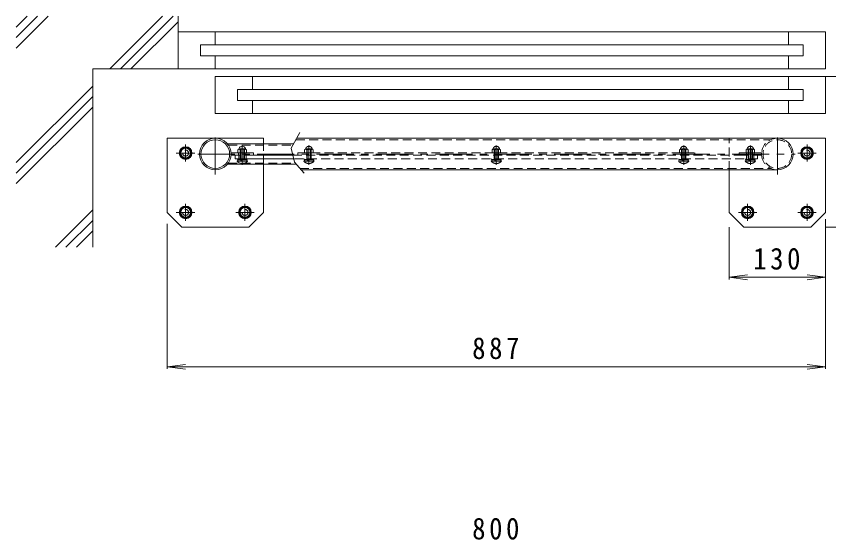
# Model space of a CAD drawing. Units: millimetres at full size, sheet at 1:10. Extents: x -824 to 1844, y -1369 to 1156.
# Drawn here: x -779 to 316, y 450 to 1156 of the extents above; entities that cross this region are included whole.
import ezdxf

# ---------------------------------------------------------------- set-up
doc = ezdxf.new("R2010")
doc.units = ezdxf.units.MM
doc.header["$LTSCALE"] = 10
for name, pattern in [('CHAIN1', [8, 5, -1, 1, -1]), ('DASHED1', [1.8, 1.2, -0.6]), ('DOUBLE_CHAIN1', [8.8, 5, -1, 0.6, -0.6, 0.6, -1])]:
    doc.linetypes.add(name, pattern=pattern)
for name, color, linetype, lineweight in [('0-0_通り芯', 4, 'Continuous', 9), ('0-1_躯体', 3, 'CHAIN1', 9), ('0-2_仕上', 6, 'Continuous', 5), ('0-4_その他', 7, 'Continuous', 9), ('0-5_寸法', 2, 'Continuous', 9), ('0-9', 2, 'Continuous', 9), ('0-A', 2, 'Continuous', 9), ('0-B', 2, 'Continuous', 9), ('0-E', 7, 'Continuous', 9), ('0-F', 7, 'Continuous', 9)]:
    doc.layers.add(name, color=color, linetype=linetype, lineweight=lineweight)
doc.styles.add('ＭＳ ゴシック', font='')
doc.styles.get('ＭＳ ゴシック').set_extended_font_data('MS Gothic')

msp = doc.modelspace()

# ---------------------------------------------------------------- linework, layer by layer
at = {"layer": '0-0_通り芯', "linetype": 'CHAIN1'}
for p, q in [((-510.43, 942.18), (-510.43, 1000.75)), ((246.87, 942.18), (246.87, 997.9)), ((-550.43, 982.72), (-550.43, 959.72)), ((286.87, 982.72), (286.87, 959.72)), ((-537.93, 971.22), (-562.94, 971.22)), ((-533.93, 969.87), (270.66, 969.87)), ((299.37, 971.22), (274.36, 971.22)), ((-550.43, 902.72), (-550.43, 879.72)), ((-470.43, 902.72), (-470.43, 879.72)), ((206.87, 902.72), (206.87, 879.72)), ((286.87, 902.72), (286.87, 879.72)), ((-537.93, 891.22), (-562.94, 891.22)), ((-457.93, 891.22), (-482.94, 891.22)), ((219.37, 891.22), (194.36, 891.22)), ((299.37, 891.22), (274.36, 891.22))]:
    msp.add_line(p, q, dxfattribs=at)
at = {"layer": '0-0_通り芯'}
for p, q in [((-575.43, 891.22), (-575.43, 991.22)), ((-445.43, 991.22), (-575.43, 991.22)), ((-445.43, 983.47), (-445.43, 991.22)), ((-400.76, 991.22), (311.87, 991.22)), ((311.87, 891.22), (311.87, 991.22)), ((-493.97, 983.47), (-404.99, 983.47)), ((-493.97, 956.27), (-401.39, 956.27)), ((-445.43, 891.22), (-445.43, 956.27)), ((-394.65, 948.52), (246.87, 948.52)), ((181.87, 891.22), (181.87, 948.52)), ((-575.43, 891.22), (-555.43, 871.22)), ((-465.43, 871.22), (-445.43, 891.22)), ((201.87, 871.22), (181.87, 891.22)), ((311.87, 891.22), (291.87, 871.22)), ((-465.43, 871.22), (-555.43, 871.22)), ((201.87, 871.22), (291.87, 871.22))]:
    msp.add_line(p, q, dxfattribs=at)
at = {"layer": '0-0_通り芯', "linetype": 'DASHED1'}
for p, q in [((-401.85, 989.22), (237.85, 989.22)), ((181.87, 948.52), (181.87, 991.22)), ((-492.84, 981.97), (-405.8, 981.97)), ((-445.43, 956.27), (-445.43, 983.47)), ((-492.84, 957.77), (-402.69, 957.77)), ((-396.39, 950.52), (237.85, 950.52))]:
    msp.add_line(p, q, dxfattribs=at)
at = {"layer": '0-0_通り芯'}
for radius in [21.35, 19.35]:
    msp.add_circle((-510.43, 969.87), radius, dxfattribs=at)
at = {"layer": '0-0_通り芯', "linetype": 'DASHED1'}
msp.add_circle((246.87, 969.87), 19.35, dxfattribs=at)
msp.add_arc((246.87, 969.87), 21.35, 90, 270, dxfattribs=at)
at = {"layer": '0-0_通り芯'}
msp.add_arc((246.87, 969.87), 21.35, 270, 90, dxfattribs=at)
at = {"layer": '0-1_躯体'}
for p, q in [((-474.08, 955.53), (-474.08, 981.21)), ((-384.28, 955.53), (-384.28, 981.21)), ((-131.78, 955.53), (-131.78, 981.21)), ((120.72, 955.53), (120.72, 981.21)), ((210.52, 955.53), (210.52, 981.21))]:
    msp.add_line(p, q, dxfattribs=at)
at = {"layer": '0-1_躯体', "linetype": 'Continuous'}
for p, q in [((-489.08, 968.37), (-477.08, 968.37)), ((-479.08, 968.37), (-479.08, 971.37)), ((-471.08, 968.37), (-459.08, 968.37)), ((-469.08, 968.37), (-469.08, 971.37)), ((-459.08, 968.37), (-459.08, 971.37))]:
    msp.add_line(p, q, dxfattribs=at)
at = {"layer": '0-1_躯体', "linetype": 'DASHED1'}
for p, q in [((135.72, 968.37), (135.72, 971.37)), ((195.52, 968.37), (195.52, 971.37)), ((207.52, 968.37), (195.52, 968.37)), ((205.52, 968.37), (205.52, 971.37)), ((225.52, 968.37), (213.52, 968.37)), ((215.52, 968.37), (215.52, 971.37))]:
    msp.add_line(p, q, dxfattribs=at)
at = {"layer": '0-1_躯体', "linetype": 'Continuous'}
msp.add_lwpolyline([(-489.08, 968.37), (-489.08, 971.37), (-459.08, 971.37)], dxfattribs=at)
at = {"layer": '0-1_躯体', "linetype": 'DASHED1'}
for points in [[(-399.28, 968.37), (-399.28, 971.37), (135.72, 971.37)], [(225.52, 968.37), (225.52, 971.37), (195.52, 971.37)]]:
    msp.add_lwpolyline(points, dxfattribs=at)
at = {"layer": '0-2_仕上'}
for p, q in [((-483.78, 963.37), (-483.78, 968.37)), ((-483.78, 963.37), (-404.73, 963.37)), ((-478.78, 963.37), (-478.78, 968.37)), ((-468.78, 963.37), (-468.78, 968.37)), ((-459.08, 968.37), (-405.94, 968.37))]:
    msp.add_line(p, q, dxfattribs=at)
at = {"layer": '0-2_仕上', "linetype": 'DASHED1'}
for p, q in [((-405.94, 968.37), (195.52, 968.37)), ((220.22, 963.37), (-404.73, 963.37)), ((205.22, 963.37), (205.22, 968.37)), ((215.22, 963.37), (215.22, 968.37)), ((220.22, 963.37), (220.22, 968.37))]:
    msp.add_line(p, q, dxfattribs=at)
at = {"layer": '0-4_その他'}
for p, q in [((-575.43, 680.14), (-575.43, 875.81)), ((311.87, 680.14), (311.87, 882.05)), ((181.87, 800.8), (181.87, 871.22)), ((454.87, 871.22), (311.87, 871.22)), ((181.87, 803.8), (206.65, 807.06)), ((181.87, 803.8), (311.87, 803.8)), ((181.87, 803.8), (206.65, 800.54)), ((311.87, 803.8), (287.08, 807.06)), ((311.87, 803.8), (287.08, 800.54)), ((-575.43, 683.14), (-550.65, 686.4)), ((-575.43, 683.14), (-550.65, 679.88)), ((-575.43, 683.14), (311.87, 683.14)), ((311.87, 683.14), (287.08, 686.4)), ((311.87, 683.14), (287.08, 679.88))]:
    msp.add_line(p, q, dxfattribs=at)
at = {"layer": '0-5_寸法', "color": 7, "linetype": 'DOUBLE_CHAIN1'}
msp.add_line((311.87, 1074.61), (767.73, 1074.61), dxfattribs=at)
at = {"layer": '0-9'}
for centre, radius in [((-550.43, 971.22), 8.5), ((-550.43, 971.22), 7.7), ((286.87, 971.22), 8.5), ((286.87, 971.22), 7.7), ((-550.43, 891.22), 8.5), ((-550.43, 891.22), 7.7), ((-470.43, 891.22), 8.5), ((-470.43, 891.22), 7.7), ((206.87, 891.22), 8.5), ((206.87, 891.22), 7.7), ((286.87, 891.22), 8.5), ((286.87, 891.22), 7.7)]:
    msp.add_circle(centre, radius, dxfattribs=at)
at = {"layer": '0-A'}
for p, q in [((-478.58, 976.52), (-479.86, 975.79)), ((-479.86, 975.79), (-479.86, 971.94)), ((-478.85, 976.37), (-469.31, 976.37)), ((-478.33, 976.96), (-478.33, 977.34)), ((-476.97, 975.79), (-476.97, 971.94)), ((-471.2, 975.79), (-471.2, 971.94)), ((-469.83, 977.34), (-469.83, 976.96)), ((-469.58, 976.52), (-468.31, 975.79)), ((-468.31, 975.79), (-468.31, 971.94)), ((-478.85, 971.37), (-479.86, 971.94)), ((-477.08, 963.37), (-477.08, 971.37)), ((-476.21, 963.37), (-476.21, 971.37)), ((-471.95, 963.37), (-471.95, 971.37)), ((-471.08, 963.37), (-471.08, 971.37)), ((-469.31, 971.37), (-468.31, 971.94)), ((-467.58, 962.37), (-467.58, 963.37)), ((-481.08, 960.87), (-481.08, 960.45)), ((-467.08, 960.87), (-481.08, 960.87)), ((-480.18, 960.87), (-480.18, 962.37)), ((-476.08, 960.87), (-476.08, 962.37)), ((-475.08, 960.87), (-475.08, 962.37)), ((-473.6, 957.8), (-474.56, 957.8)), ((-474.56, 957.18), (-474.56, 957.8)), ((-473.6, 957.18), (-473.6, 957.8)), ((-467.98, 960.87), (-467.98, 962.37))]:
    msp.add_line(p, q, dxfattribs=at)
at = {"layer": '0-A', "linetype": 'DASHED1'}
for p, q in [((-471.08, 976.87), (-477.08, 976.87)), ((-477.08, 971.37), (-477.08, 976.87)), ((-476.21, 971.37), (-476.21, 976.87)), ((-471.95, 971.37), (-471.95, 976.87)), ((-471.08, 971.37), (-471.08, 976.87)), ((-388.78, 976.52), (-390.06, 975.79)), ((-390.06, 975.79), (-390.06, 971.94)), ((-389.05, 976.37), (-379.51, 976.37)), ((-388.53, 976.96), (-388.53, 977.34)), ((-381.28, 976.87), (-387.28, 976.87)), ((-387.28, 963.37), (-387.28, 976.87)), ((-387.17, 975.79), (-387.17, 971.94)), ((-386.41, 963.37), (-386.41, 976.87)), ((-382.15, 963.37), (-382.15, 976.87)), ((-381.4, 975.79), (-381.4, 971.94)), ((-381.28, 963.37), (-381.28, 976.87)), ((-380.03, 977.34), (-380.03, 976.96)), ((-379.78, 976.52), (-378.51, 975.79)), ((-378.51, 975.79), (-378.51, 971.94)), ((-136.28, 976.52), (-137.56, 975.79)), ((-137.56, 975.79), (-137.56, 971.94)), ((-136.55, 976.37), (-127.01, 976.37)), ((-136.03, 976.96), (-136.03, 977.34)), ((-128.78, 976.87), (-134.78, 976.87)), ((-134.78, 963.37), (-134.78, 976.87)), ((-134.67, 975.79), (-134.67, 971.94)), ((-133.91, 963.37), (-133.91, 976.87)), ((-129.65, 963.37), (-129.65, 976.87)), ((-128.9, 975.79), (-128.9, 971.94)), ((-128.78, 963.37), (-128.78, 976.87)), ((-127.53, 977.34), (-127.53, 976.96)), ((-127.28, 976.52), (-126.01, 975.79)), ((-126.01, 975.79), (-126.01, 971.94)), ((116.22, 976.52), (114.94, 975.79)), ((114.94, 975.79), (114.94, 971.94)), ((115.95, 976.37), (125.49, 976.37)), ((116.47, 976.96), (116.47, 977.34)), ((123.72, 976.87), (117.72, 976.87)), ((117.72, 963.37), (117.72, 976.87)), ((117.83, 975.79), (117.83, 971.94)), ((118.59, 963.37), (118.59, 976.87)), ((122.85, 963.37), (122.85, 976.87)), ((123.6, 975.79), (123.6, 971.94)), ((123.72, 963.37), (123.72, 976.87)), ((124.97, 977.34), (124.97, 976.96)), ((125.22, 976.52), (126.49, 975.79)), ((126.49, 975.79), (126.49, 971.94)), ((206.02, 976.52), (204.74, 975.79)), ((204.74, 975.79), (204.74, 971.94)), ((205.75, 976.37), (215.29, 976.37)), ((206.27, 976.96), (206.27, 977.34)), ((213.52, 976.87), (207.52, 976.87)), ((207.52, 963.37), (207.52, 976.87)), ((207.63, 975.79), (207.63, 971.94)), ((208.39, 963.37), (208.39, 976.87)), ((212.65, 963.37), (212.65, 976.87)), ((213.4, 975.79), (213.4, 971.94)), ((213.52, 963.37), (213.52, 976.87)), ((214.77, 977.34), (214.77, 976.96)), ((215.02, 976.52), (216.29, 975.79)), ((216.29, 975.79), (216.29, 971.94)), ((-389.05, 971.37), (-390.06, 971.94)), ((-379.51, 971.37), (-378.51, 971.94)), ((-377.78, 962.37), (-377.78, 963.37)), ((-136.55, 971.37), (-137.56, 971.94)), ((-127.01, 971.37), (-126.01, 971.94)), ((-125.28, 962.37), (-125.28, 963.37)), ((115.95, 971.37), (114.94, 971.94)), ((125.49, 971.37), (126.49, 971.94)), ((127.22, 962.37), (127.22, 963.37)), ((205.75, 971.37), (204.74, 971.94)), ((215.29, 971.37), (216.29, 971.94)), ((217.02, 962.37), (217.02, 963.37)), ((-391.28, 960.87), (-391.28, 960.45)), ((-377.28, 960.87), (-391.28, 960.87)), ((-390.38, 960.87), (-390.38, 962.37)), ((-386.28, 960.87), (-386.28, 962.37)), ((-385.28, 960.87), (-385.28, 962.37)), ((-383.8, 957.8), (-384.76, 957.8)), ((-384.76, 957.18), (-384.76, 957.8)), ((-383.8, 957.18), (-383.8, 957.8)), ((-378.18, 960.87), (-378.18, 962.37)), ((-138.78, 960.87), (-138.78, 960.45)), ((-124.78, 960.87), (-138.78, 960.87)), ((-137.88, 960.87), (-137.88, 962.37)), ((-133.78, 960.87), (-133.78, 962.37)), ((-132.78, 960.87), (-132.78, 962.37)), ((-131.3, 957.8), (-132.26, 957.8)), ((-132.26, 957.18), (-132.26, 957.8)), ((-131.3, 957.18), (-131.3, 957.8)), ((-125.68, 960.87), (-125.68, 962.37)), ((113.72, 960.87), (113.72, 960.45)), ((127.72, 960.87), (113.72, 960.87)), ((114.62, 960.87), (114.62, 962.37)), ((118.72, 960.87), (118.72, 962.37)), ((119.72, 960.87), (119.72, 962.37)), ((121.2, 957.8), (120.24, 957.8)), ((120.24, 957.18), (120.24, 957.8)), ((121.2, 957.18), (121.2, 957.8)), ((126.82, 960.87), (126.82, 962.37)), ((203.52, 960.87), (203.52, 960.45)), ((217.52, 960.87), (203.52, 960.87)), ((204.42, 960.87), (204.42, 962.37)), ((208.52, 960.87), (208.52, 962.37)), ((209.52, 960.87), (209.52, 962.37)), ((211, 957.8), (210.04, 957.8)), ((210.04, 957.18), (210.04, 957.8)), ((211, 957.18), (211, 957.8)), ((216.62, 960.87), (216.62, 962.37))]:
    msp.add_line(p, q, dxfattribs=at)
at = {"layer": '0-A'}
for points in [[(-467.58, 962.37), (-480.58, 962.37), (-480.58, 963.37)], [(-467.08, 960.87), (-467.08, 960.45), (-481.08, 960.45)]]:
    msp.add_lwpolyline(points, dxfattribs=at)
at = {"layer": '0-A', "linetype": 'DASHED1'}
for points in [[(-377.78, 962.37), (-390.78, 962.37), (-390.78, 963.37)], [(-125.28, 962.37), (-138.28, 962.37), (-138.28, 963.37)], [(127.22, 962.37), (114.22, 962.37), (114.22, 963.37)], [(217.02, 962.37), (204.02, 962.37), (204.02, 963.37)], [(-377.28, 960.87), (-377.28, 960.45), (-391.28, 960.45)], [(-124.78, 960.87), (-124.78, 960.45), (-138.78, 960.45)], [(127.72, 960.87), (127.72, 960.45), (113.72, 960.45)], [(217.52, 960.87), (217.52, 960.45), (203.52, 960.45)]]:
    msp.add_lwpolyline(points, dxfattribs=at)
at = {"layer": '0-A'}
for centre, radius, start, end in [((-478.85, 973.01), 3.36, 55.84544, 90), ((-478.83, 976.96), 0.5, 300.0011, 0), ((-474.08, 975.87), 4.5, 19.18785, 160.81424), ((-474.08, 968.88), 7.49, 67.32349, 112.67651), ((-469.31, 973.01), 3.36, 90, 124.15456), ((-469.33, 976.96), 0.5, 180, 239.9989), ((-478.85, 974.72), 3.36, 270, 304.15456), ((-474.08, 978.85), 7.49, 247.32349, 292.67651), ((-469.31, 974.72), 3.36, 235.84544, 270), ((-474.08, 966.27), 9.1, 219.71515, 266.98228), ((-474.08, 966.27), 9.1, 273.01741, 320.28485)]:
    msp.add_arc(centre, radius, start, end, dxfattribs=at)
at = {"layer": '0-A', "linetype": 'DASHED1'}
for centre, radius, start, end in [((-389.05, 973.01), 3.36, 55.84544, 90), ((-389.03, 976.96), 0.5, 300.0011, 0), ((-384.28, 975.87), 4.5, 19.18785, 160.81424), ((-384.28, 968.88), 7.49, 67.32349, 112.67651), ((-379.51, 973.01), 3.36, 90, 124.15456), ((-379.53, 976.96), 0.5, 180, 239.9989), ((-136.55, 973.01), 3.36, 55.84544, 90), ((-136.53, 976.96), 0.5, 300.0011, 0), ((-131.78, 975.87), 4.5, 19.18785, 160.81424), ((-131.78, 968.88), 7.49, 67.32349, 112.67651), ((-127.01, 973.01), 3.36, 90, 124.15456), ((-127.03, 976.96), 0.5, 180, 239.9989), ((115.95, 973.01), 3.36, 55.84544, 90), ((115.97, 976.96), 0.5, 300.0011, 0), ((120.72, 975.87), 4.5, 19.18785, 160.81424), ((120.72, 968.88), 7.49, 67.32349, 112.67651), ((125.49, 973.01), 3.36, 90, 124.15456), ((125.47, 976.96), 0.5, 180, 239.9989), ((205.75, 973.01), 3.36, 55.84544, 90), ((205.77, 976.96), 0.5, 300.0011, 0), ((210.52, 975.87), 4.5, 19.18785, 160.81424), ((210.52, 968.88), 7.49, 67.32349, 112.67651), ((215.29, 973.01), 3.36, 90, 124.15456), ((215.27, 976.96), 0.5, 180, 239.9989), ((-389.05, 974.72), 3.36, 270, 304.15456), ((-384.28, 978.85), 7.49, 247.32349, 292.67651), ((-379.51, 974.72), 3.36, 235.84544, 270), ((-136.55, 974.72), 3.36, 270, 304.15456), ((-131.78, 978.85), 7.49, 247.32349, 292.67651), ((-127.01, 974.72), 3.36, 235.84544, 270), ((115.95, 974.72), 3.36, 270, 304.15456), ((120.72, 978.85), 7.49, 247.32349, 292.67651), ((125.49, 974.72), 3.36, 235.84544, 270), ((205.75, 974.72), 3.36, 270, 304.15456), ((210.52, 978.85), 7.49, 247.32349, 292.67651), ((215.29, 974.72), 3.36, 235.84544, 270), ((-384.28, 966.27), 9.1, 219.71515, 266.98228), ((-384.28, 966.27), 9.1, 273.01741, 320.28485), ((-131.78, 966.27), 9.1, 219.71515, 266.98228), ((-131.78, 966.27), 9.1, 273.01741, 320.28485), ((120.72, 966.27), 9.1, 219.71515, 266.98228), ((120.72, 966.27), 9.1, 273.01741, 320.28485), ((210.52, 966.27), 9.1, 219.71515, 266.98228), ((210.52, 966.27), 9.1, 273.01741, 320.28485)]:
    msp.add_arc(centre, radius, start, end, dxfattribs=at)
at = {"layer": '0-B'}
msp.add_line((-546.68, 977.72), (-554.19, 977.72), dxfattribs=at)
for points in [[(-554.19, 977.72), (-557.94, 971.22), (-554.19, 964.72), (-546.68, 964.72)], [(-546.68, 964.72), (-542.93, 971.22), (-546.68, 977.72)]]:
    msp.add_lwpolyline(points, dxfattribs=at)
for points in [[(290.62, 964.72), (294.37, 971.22), (290.62, 977.72), (283.11, 977.72), (279.36, 971.22), (283.11, 964.72)], [(-546.68, 884.72), (-542.93, 891.22), (-546.68, 897.72), (-554.19, 897.72), (-557.94, 891.22), (-554.19, 884.72)], [(-466.68, 884.72), (-462.93, 891.22), (-466.68, 897.72), (-474.19, 897.72), (-477.94, 891.22), (-474.19, 884.72)], [(210.62, 884.72), (214.37, 891.22), (210.62, 897.72), (203.11, 897.72), (199.36, 891.22), (203.11, 884.72)], [(290.62, 884.72), (294.37, 891.22), (290.62, 897.72), (283.11, 897.72), (279.36, 891.22), (283.11, 884.72)]]:
    msp.add_lwpolyline(points, close=True, dxfattribs=at)
for centre in [(-550.43, 971.22), (286.87, 971.22), (-550.43, 891.22), (-470.43, 891.22), (206.87, 891.22), (286.87, 891.22)]:
    msp.add_circle(centre, 6.5, dxfattribs=at)
at = {"layer": '0-B', "linetype": 'DASHED1'}
for centre in [(-550.43, 971.22), (286.87, 971.22), (-550.43, 891.22), (-470.43, 891.22), (206.87, 891.22), (286.87, 891.22)]:
    msp.add_circle(centre, 4, dxfattribs=at)
at = {"layer": '0-E'}
for p, q in [((-735.7, 1155.66), (-778.59, 1112.77)), ((-749.84, 1155.66), (-778.59, 1126.92)), ((-763.98, 1155.66), (-778.59, 1141.06)), ((-581.33, 1155.66), (-652.38, 1084.61)), ((-567.18, 1155.66), (-638.24, 1084.61)), ((-560.43, 1084.61), (-560.43, 1155.66)), ((-560.43, 1148.27), (-624.1, 1084.61)), ((311.87, 1134.61), (-560.43, 1134.61)), ((-510.43, 1117.11), (-510.43, 1134.61)), ((261.87, 1117.11), (261.87, 1134.61)), ((311.87, 1084.61), (311.87, 1134.61)), ((-530.43, 1102.11), (-530.43, 1117.11)), ((-530.43, 1117.11), (281.87, 1117.11)), ((281.87, 1102.11), (281.87, 1117.11)), ((-530.43, 1102.11), (281.87, 1102.11)), ((-510.43, 1084.61), (-510.43, 1102.11)), ((261.87, 1084.61), (261.87, 1102.11)), ((-675.43, 844.15), (-675.43, 1084.61)), ((311.87, 1084.61), (-675.43, 1084.61)), ((-510.43, 1024.61), (-510.43, 1074.61)), ((311.87, 1074.61), (-510.43, 1074.61)), ((-460.43, 1057.11), (-460.43, 1074.61)), ((261.87, 1057.11), (261.87, 1074.61)), ((311.87, 1024.61), (311.87, 1074.61)), ((-675.43, 1061.56), (-778.59, 958.4)), ((-480.43, 1042.11), (-480.43, 1057.11)), ((-480.43, 1057.11), (281.87, 1057.11)), ((281.87, 1042.11), (281.87, 1057.11)), ((-675.43, 1047.41), (-778.59, 944.26)), ((-480.43, 1042.11), (281.87, 1042.11)), ((-460.43, 1024.61), (-460.43, 1042.11)), ((261.87, 1024.61), (261.87, 1042.11)), ((-675.43, 1033.27), (-778.59, 930.12)), ((311.87, 1024.61), (-510.43, 1024.61)), ((-675.43, 894.49), (-725.77, 844.15)), ((-675.43, 880.35), (-711.63, 844.15)), ((-675.43, 866.21), (-697.49, 844.15))]:
    msp.add_line(p, q, dxfattribs=at)
at = {"layer": '0-F'}
msp.add_lwpolyline([(-396.53, 998.96), (-408.17, 977.62), (-403.65, 958.87), (-390.71, 943.99)], dxfattribs=at)

# ---------------------------------------------------------------- texts
at = {"layer": '0-4_その他', "color": 2, "char_height": 29.33, "attachment_point": 7, "style": 'ＭＳ ゴシック'}
for s, insert in [('\\T1.27;\\W0.9;130', (214.37, 813.8)), ('\\T1.27;\\W0.9;887', (-164.28, 693.14)), ('\\T1.27;\\W0.9;800', (-164.28, 449.94))]:
    msp.add_mtext(s, dxfattribs=dict(at, insert=insert))

doc.saveas('drawing.dxf')
